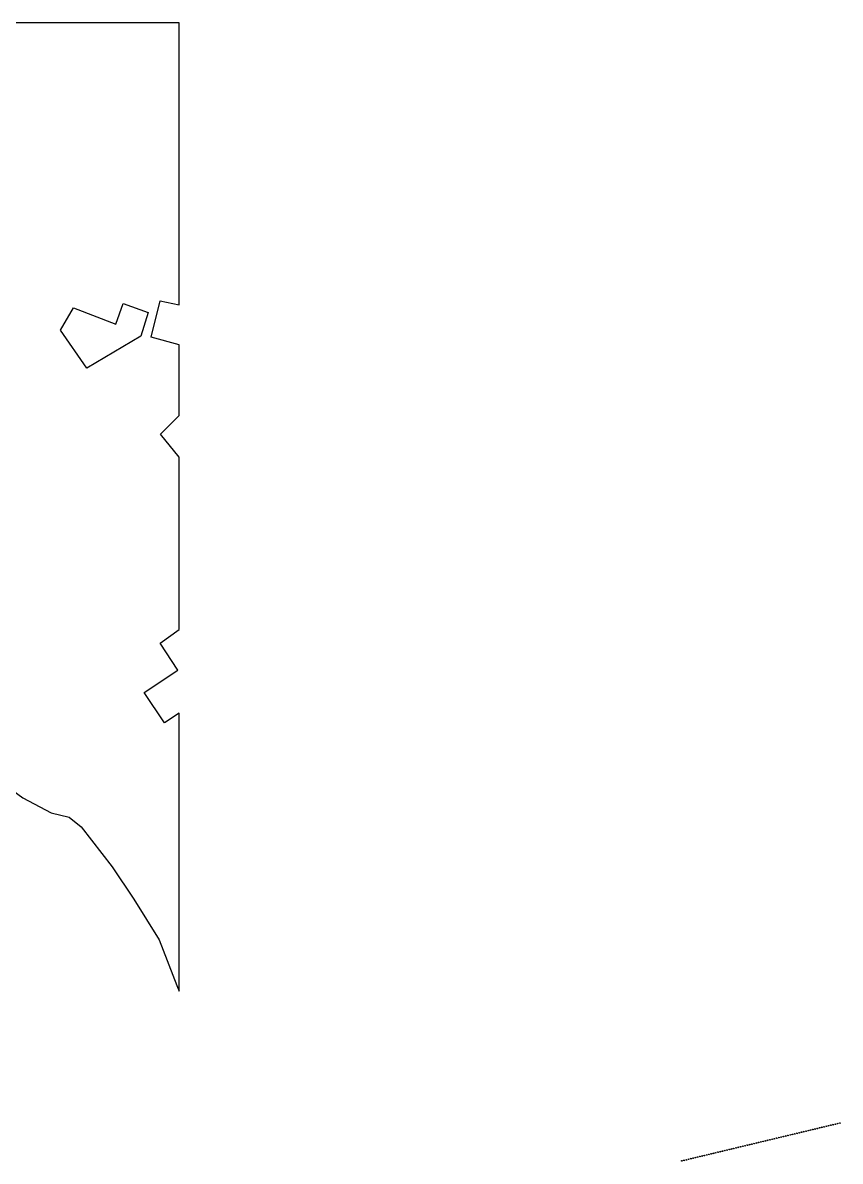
# Model space of a CAD drawing. Extents: x -42864 to 135053, y -26898 to 95700.
# Drawn here: x 64616 to 135053, y -2360 to 95700 of the extents above; entities that cross this region are included whole.
import ezdxf

# ---------------------------------------------------------------- set-up
doc = ezdxf.new("R2010")
doc.units = 0
doc.layers.add('SECTIONCUTEDGES', color=7, linetype='CONTINUOUS')

msp = doc.modelspace()

# ---------------------------------------------------------------- linework, layer by layer
at = {"layer": 'SECTIONCUTEDGES'}
for p, q in [((78093, 95700), (56440, 95700)), ((78093, 95700), (56440, 95700)), ((78093, 87949), (78093, 95700)), ((78093, 87949), (78093, 95700)), ((78093, 87686), (78093, 87949)), ((78093, 87686), (78093, 87949)), ((78093, 84520), (78093, 87686)), ((78093, 84520), (78093, 87686)), ((78093, 71406), (78093, 84520)), ((78093, 71406), (78093, 84520)), ((75685, 68607), (76442, 71745)), ((75685, 68607), (76442, 71745)), ((76442, 71745), (78093, 71406)), ((76442, 71745), (78093, 71406)), ((67874, 69216), (68975, 71140)), ((67874, 69216), (68975, 71140)), ((68975, 71140), (72637, 69739)), ((68975, 71140), (72637, 69739)), ((72637, 69739), (73279, 71525)), ((72637, 69739), (73279, 71525)), ((73279, 71525), (75428, 70753)), ((73279, 71525), (75428, 70753)), ((75428, 70753), (74800, 68709)), ((75428, 70753), (74800, 68709)), ((70137, 65959), (67874, 69216)), ((70137, 65959), (67874, 69216)), ((74800, 68709), (70137, 65959)), ((74800, 68709), (70137, 65959)), ((78093, 67965), (75685, 68607)), ((78093, 67965), (75685, 68607)), ((78093, 61863), (78093, 67965)), ((78093, 61863), (78093, 67965)), ((76471, 60265), (78093, 61863)), ((76471, 60265), (78093, 61863)), ((78093, 58279), (76471, 60265)), ((78093, 58279), (76471, 60265)), ((78093, 52631), (78093, 58279)), ((78093, 52631), (78093, 58279)), ((78093, 43698), (78093, 52631)), ((78093, 43698), (78093, 52631)), ((76449, 42268), (78093, 43452)), ((76449, 42268), (78093, 43452)), ((78093, 43452), (78093, 43698)), ((78093, 43452), (78093, 43698)), ((77988, 39939), (76449, 42268)), ((77988, 39939), (76449, 42268)), ((75089, 38023), (77988, 39939)), ((75089, 38023), (77988, 39939)), ((76823, 35397), (75089, 38023)), ((76823, 35397), (75089, 38023)), ((78093, 36236), (76823, 35397)), ((78093, 36236), (76823, 35397)), ((78093, 31115), (78093, 36236)), ((78093, 31115), (78093, 36236)), ((78093, 29782), (78093, 31115)), ((78093, 29782), (78093, 31115)), ((63316, 29885), (64616, 28942)), ((78093, 12282), (78093, 29782)), ((78093, 12282), (78093, 29782)), ((64616, 28942), (67056, 27648)), ((64616, 28942), (67056, 27648)), ((67056, 27648), (68618, 27277)), ((67056, 27648), (68618, 27277)), ((68618, 27277), (69653, 26456)), ((68618, 27277), (69653, 26456)), ((69653, 26456), (72312, 22989)), ((69653, 26456), (72312, 22989)), ((72312, 22989), (74181, 20220)), ((72312, 22989), (74181, 20220)), ((74181, 20220), (76362, 16709)), ((74181, 20220), (76362, 16709)), ((76362, 16709), (77901, 12774)), ((76362, 16709), (77901, 12774)), ((77901, 12774), (78093, 12282)), ((77901, 12774), (78093, 12282)), ((131101, 19), (131150, 30)), ((131114, -34), (131101, 19)), ((131150, 30), (131162, -22)), ((131296, 65), (131344, 77)), ((131308, 13), (131296, 65)), ((131357, 25), (131308, 13)), ((131344, 77), (131357, 25)), ((131490, 112), (131539, 124)), ((131503, 60), (131490, 112)), ((131551, 71), (131503, 60)), ((131539, 124), (131551, 71)), ((131685, 158), (131733, 170)), ((131697, 106), (131685, 158)), ((131746, 118), (131697, 106)), ((131733, 170), (131746, 118)), ((131879, 205), (131928, 217)), ((131892, 153), (131879, 205)), ((131940, 164), (131892, 153)), ((131928, 217), (131940, 164)), ((132074, 252), (132122, 263)), ((132086, 199), (132074, 252)), ((132135, 211), (132086, 199)), ((132122, 263), (132135, 211)), ((132268, 298), (132317, 310)), ((132281, 246), (132268, 298)), ((132329, 257), (132281, 246)), ((132317, 310), (132329, 257)), ((132463, 345), (132511, 356)), ((132475, 292), (132463, 345)), ((132524, 304), (132475, 292)), ((132511, 356), (132524, 304)), ((132657, 391), (132706, 403)), ((132670, 339), (132657, 391)), ((132718, 350), (132670, 339)), ((132706, 403), (132718, 350)), ((132852, 438), (132900, 449)), ((132864, 385), (132852, 438)), ((132913, 397), (132864, 385)), ((132900, 449), (132913, 397)), ((133046, 484), (133095, 496)), ((133059, 432), (133046, 484)), ((133108, 443), (133059, 432)), ((133095, 496), (133108, 443)), ((133241, 531), (133289, 542)), ((133253, 478), (133241, 531)), ((133302, 490), (133253, 478)), ((133289, 542), (133302, 490)), ((133435, 577), (133484, 589)), ((133448, 525), (133435, 577)), ((133497, 536), (133448, 525)), ((133484, 589), (133497, 536)), ((133630, 624), (133679, 635)), ((133642, 571), (133630, 624)), ((133691, 583), (133642, 571)), ((133679, 635), (133691, 583)), ((133824, 670), (133873, 682)), ((133837, 618), (133824, 670)), ((133886, 630), (133837, 618)), ((133873, 682), (133886, 630)), ((134019, 717), (134068, 728)), ((134031, 664), (134019, 717)), ((134080, 676), (134031, 664)), ((134068, 728), (134080, 676)), ((134213, 763), (134262, 775)), ((134226, 711), (134213, 763)), ((134275, 723), (134226, 711)), ((134262, 775), (134275, 723)), ((134408, 810), (134457, 822)), ((134420, 758), (134408, 810)), ((134469, 769), (134420, 758)), ((134457, 822), (134469, 769)), ((134602, 856), (134651, 868)), ((134615, 804), (134602, 856)), ((134664, 816), (134615, 804)), ((134651, 868), (134664, 816)), ((134797, 903), (134846, 915)), ((134809, 851), (134797, 903)), ((134858, 862), (134809, 851)), ((134846, 915), (134858, 862)), ((134991, 949), (135040, 961)), ((135004, 897), (134991, 949)), ((135053, 909), (135004, 897)), ((135040, 961), (135053, 909)), ((127016, -958), (127065, -947)), ((127029, -1011), (127016, -958)), ((127065, -947), (127078, -999)), ((127211, -912), (127260, -900)), ((127224, -964), (127211, -912)), ((127272, -953), (127224, -964)), ((127260, -900), (127272, -953)), ((127406, -865), (127454, -854)), ((127418, -918), (127406, -865)), ((127467, -906), (127418, -918)), ((127454, -854), (127467, -906)), ((127600, -819), (127649, -807)), ((127613, -871), (127600, -819)), ((127661, -859), (127613, -871)), ((127649, -807), (127661, -859)), ((127795, -772), (127843, -761)), ((127807, -825), (127795, -772)), ((127856, -813), (127807, -825)), ((127843, -761), (127856, -813)), ((127989, -726), (128038, -714)), ((128002, -778), (127989, -726)), ((128050, -766), (128002, -778)), ((128038, -714), (128050, -766)), ((128184, -679), (128232, -667)), ((128196, -731), (128184, -679)), ((128245, -720), (128196, -731)), ((128232, -667), (128245, -720)), ((128378, -633), (128427, -621)), ((128391, -685), (128378, -633)), ((128439, -673), (128391, -685)), ((128427, -621), (128439, -673)), ((128573, -586), (128621, -574)), ((128585, -638), (128573, -586)), ((128634, -627), (128585, -638)), ((128621, -574), (128634, -627)), ((128767, -540), (128816, -528)), ((128780, -592), (128767, -540)), ((128828, -580), (128780, -592)), ((128816, -528), (128828, -580)), ((128962, -493), (129010, -481)), ((128974, -545), (128962, -493)), ((129023, -534), (128974, -545)), ((129010, -481), (129023, -534)), ((129156, -446), (129205, -435)), ((129169, -499), (129156, -446)), ((129217, -487), (129169, -499)), ((129205, -435), (129217, -487)), ((129351, -400), (129399, -388)), ((129363, -452), (129351, -400)), ((129412, -441), (129363, -452)), ((129399, -388), (129412, -441)), ((129545, -353), (129594, -342)), ((129558, -406), (129545, -353)), ((129606, -394), (129558, -406)), ((129594, -342), (129606, -394)), ((129740, -307), (129788, -295)), ((129752, -359), (129740, -307)), ((129801, -348), (129752, -359)), ((129788, -295), (129801, -348)), ((129934, -260), (129983, -249)), ((129947, -313), (129934, -260)), ((129995, -301), (129947, -313)), ((129983, -249), (129995, -301)), ((130129, -214), (130177, -202)), ((130141, -266), (130129, -214)), ((130190, -255), (130141, -266)), ((130177, -202), (130190, -255)), ((130323, -167), (130372, -156)), ((130336, -220), (130323, -167)), ((130384, -208), (130336, -220)), ((130372, -156), (130384, -208)), ((130518, -121), (130566, -109)), ((130530, -173), (130518, -121)), ((130579, -161), (130530, -173)), ((130566, -109), (130579, -161)), ((130712, -74), (130761, -63)), ((130725, -127), (130712, -74)), ((130773, -115), (130725, -127)), ((130761, -63), (130773, -115)), ((130907, -28), (130955, -16)), ((130919, -80), (130907, -28)), ((130968, -68), (130919, -80)), ((130955, -16), (130968, -68)), ((131162, -22), (131114, -34)), ((122932, -1935), (122980, -1924)), ((122944, -1988), (122932, -1935)), ((122980, -1924), (122993, -1976)), ((123126, -1889), (123175, -1877)), ((123139, -1941), (123126, -1889)), ((123187, -1930), (123139, -1941)), ((123175, -1877), (123187, -1930)), ((123321, -1842), (123369, -1831)), ((123333, -1895), (123321, -1842)), ((123382, -1883), (123333, -1895)), ((123369, -1831), (123382, -1883)), ((123515, -1796), (123564, -1784)), ((123528, -1848), (123515, -1796)), ((123576, -1837), (123528, -1848)), ((123564, -1784), (123576, -1837)), ((123710, -1749), (123758, -1738)), ((123722, -1802), (123710, -1749)), ((123771, -1790), (123722, -1802)), ((123758, -1738), (123771, -1790)), ((123904, -1703), (123953, -1691)), ((123917, -1755), (123904, -1703)), ((123965, -1744), (123917, -1755)), ((123953, -1691), (123965, -1744)), ((124099, -1656), (124147, -1645)), ((124111, -1709), (124099, -1656)), ((124160, -1697), (124111, -1709)), ((124147, -1645), (124160, -1697)), ((124293, -1610), (124342, -1598)), ((124306, -1662), (124293, -1610)), ((124354, -1650), (124306, -1662)), ((124342, -1598), (124354, -1650)), ((124488, -1563), (124536, -1552)), ((124500, -1616), (124488, -1563)), ((124549, -1604), (124500, -1616)), ((124536, -1552), (124549, -1604)), ((124682, -1517), (124731, -1505)), ((124695, -1569), (124682, -1517)), ((124744, -1557), (124695, -1569)), ((124731, -1505), (124744, -1557)), ((124877, -1470), (124925, -1459)), ((124889, -1523), (124877, -1470)), ((124938, -1511), (124889, -1523)), ((124925, -1459), (124938, -1511)), ((125071, -1424), (125120, -1412)), ((125084, -1476), (125071, -1424)), ((125133, -1464), (125084, -1476)), ((125120, -1412), (125133, -1464)), ((125266, -1377), (125315, -1365)), ((125278, -1429), (125266, -1377)), ((125327, -1418), (125278, -1429)), ((125315, -1365), (125327, -1418)), ((125460, -1331), (125509, -1319)), ((125473, -1383), (125460, -1331)), ((125522, -1371), (125473, -1383)), ((125509, -1319), (125522, -1371)), ((125655, -1284), (125704, -1272)), ((125667, -1336), (125655, -1284)), ((125716, -1325), (125667, -1336)), ((125704, -1272), (125716, -1325)), ((125849, -1237), (125898, -1226)), ((125862, -1290), (125849, -1237)), ((125911, -1278), (125862, -1290)), ((125898, -1226), (125911, -1278)), ((126044, -1191), (126093, -1179)), ((126056, -1243), (126044, -1191)), ((126105, -1232), (126056, -1243)), ((126093, -1179), (126105, -1232)), ((126238, -1144), (126287, -1133)), ((126251, -1197), (126238, -1144)), ((126300, -1185), (126251, -1197)), ((126287, -1133), (126300, -1185)), ((126433, -1098), (126482, -1086)), ((126445, -1150), (126433, -1098)), ((126494, -1139), (126445, -1150)), ((126482, -1086), (126494, -1139)), ((126627, -1051), (126676, -1040)), ((126640, -1104), (126627, -1051)), ((126689, -1092), (126640, -1104)), ((126676, -1040), (126689, -1092)), ((126822, -1005), (126871, -993)), ((126835, -1057), (126822, -1005)), ((126883, -1046), (126835, -1057)), ((126871, -993), (126883, -1046)), ((127078, -999), (127029, -1011)), ((121376, -2308), (121424, -2296)), ((121388, -2360), (121376, -2308)), ((121437, -2348), (121388, -2360)), ((121424, -2296), (121437, -2348)), ((121570, -2261), (121619, -2250)), ((121583, -2314), (121570, -2261)), ((121631, -2302), (121583, -2314)), ((121619, -2250), (121631, -2302)), ((121765, -2215), (121813, -2203)), ((121777, -2267), (121765, -2215)), ((121826, -2255), (121777, -2267)), ((121813, -2203), (121826, -2255)), ((121959, -2168), (122008, -2156)), ((121972, -2220), (121959, -2168)), ((122020, -2209), (121972, -2220)), ((122008, -2156), (122020, -2209)), ((122154, -2122), (122202, -2110)), ((122166, -2174), (122154, -2122)), ((122215, -2162), (122166, -2174)), ((122202, -2110), (122215, -2162)), ((122348, -2075), (122397, -2063)), ((122361, -2127), (122348, -2075)), ((122409, -2116), (122361, -2127)), ((122397, -2063), (122409, -2116)), ((122543, -2029), (122591, -2017)), ((122555, -2081), (122543, -2029)), ((122604, -2069), (122555, -2081)), ((122591, -2017), (122604, -2069)), ((122737, -1982), (122786, -1970)), ((122750, -2034), (122737, -1982)), ((122798, -2023), (122750, -2034)), ((122786, -1970), (122798, -2023)), ((122993, -1976), (122944, -1988))]:
    msp.add_line(p, q, dxfattribs=at)

doc.saveas('drawing.dxf')
